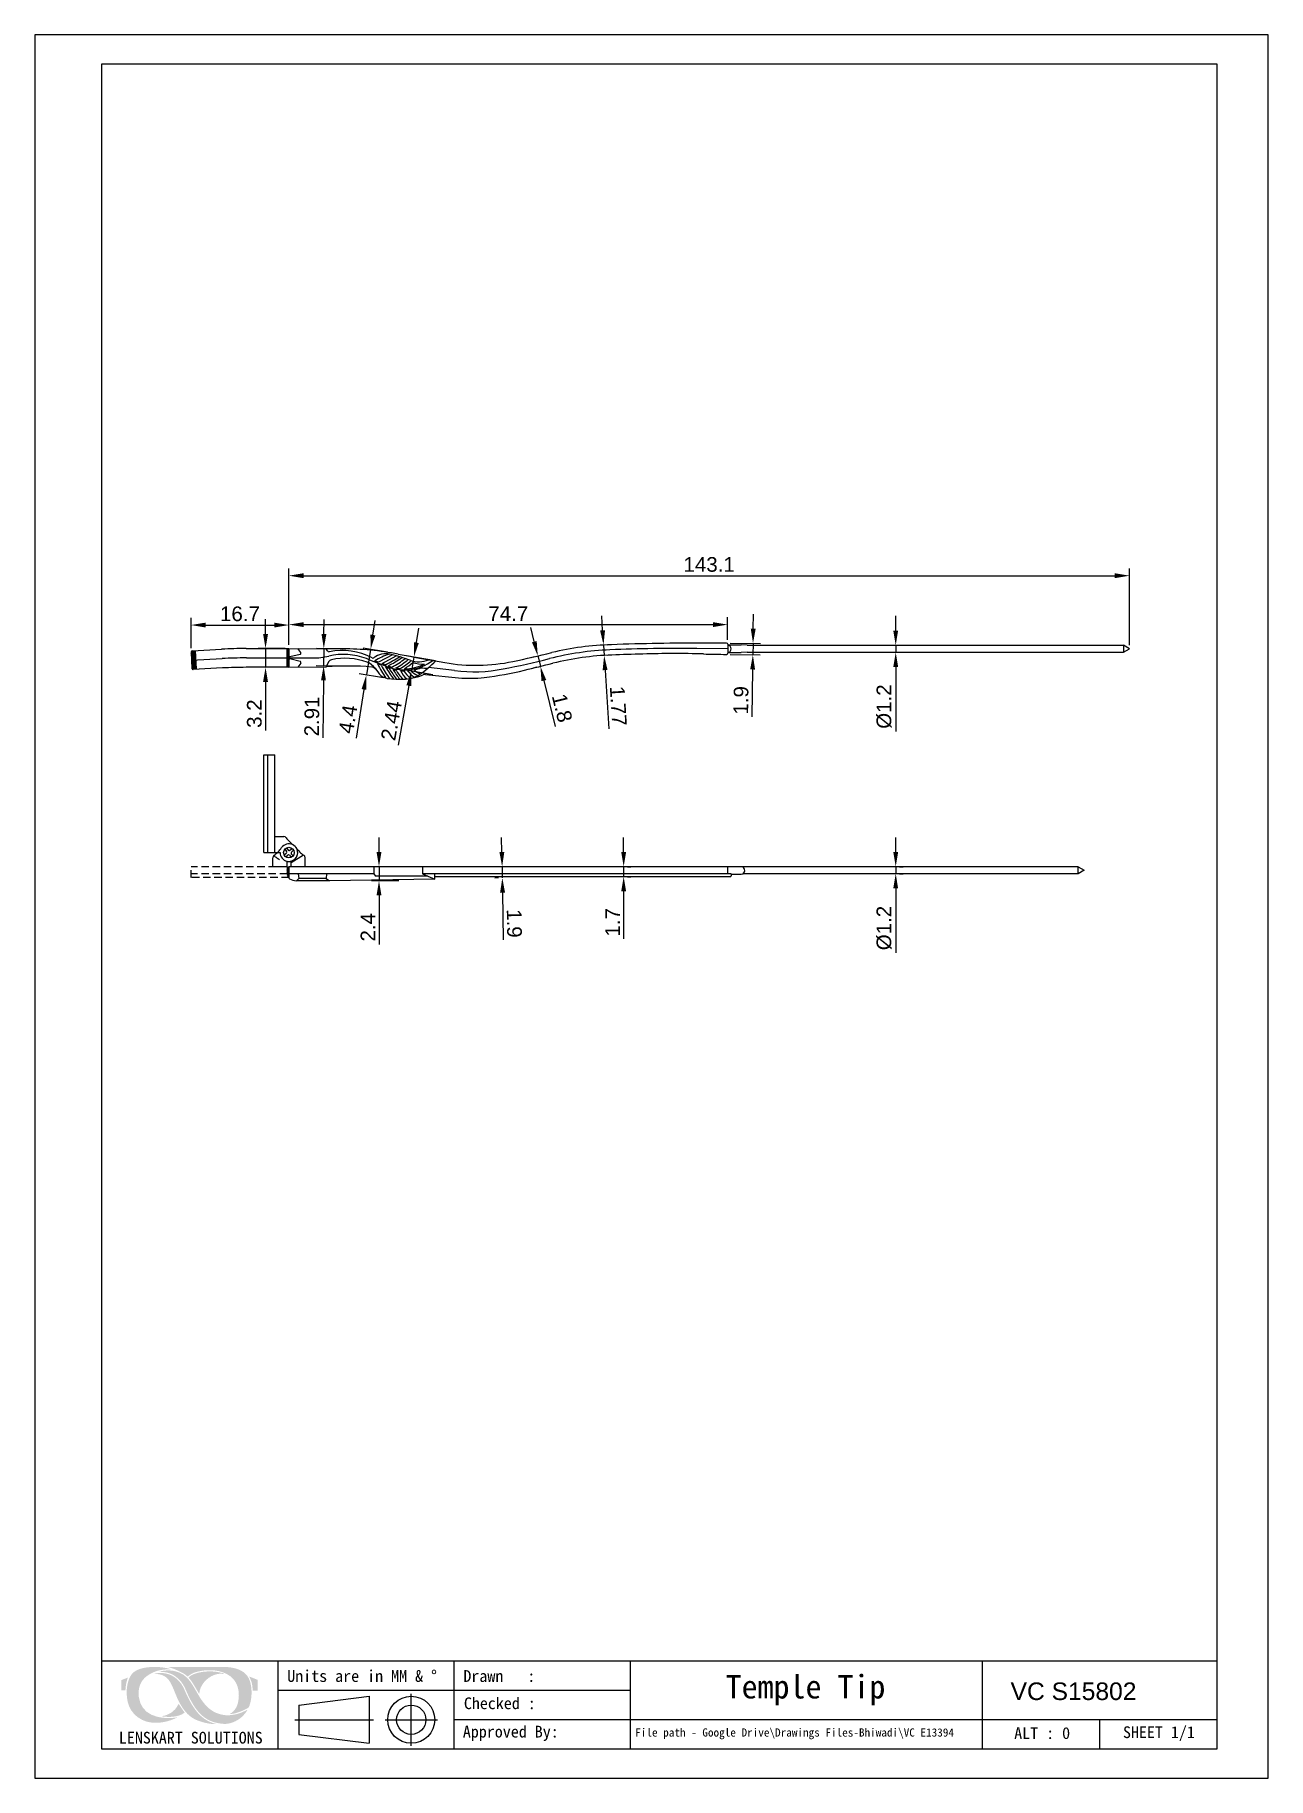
# Model space of a CAD drawing. Header units: inches. Extents: x 29 to 239, y -127 to 170.
import ezdxf

# ---------------------------------------------------------------- set-up
doc = ezdxf.new("R2010")
doc.units = ezdxf.units.IN
doc.header["$MEASUREMENT"] = 0
for name, pattern in [('ACAD_ISO03W100', [30, 12, -18]), ('HIDDEN', [9.525, 6.35, -3.175]), ('HIDDEN2', [0.1875, 0.125, -0.0625])]:
    doc.linetypes.add(name, pattern=pattern)
for name, color, linetype in [('Dimension', 3, 'Continuous'), ('Hidden Line', 1, 'HIDDEN2'), ('图框-线条', 7, 'Continuous')]:
    doc.layers.add(name, color=color, linetype=linetype)
doc.layers.add('Drawing', color=7, linetype='Continuous', lineweight=5)
doc.layers.add('绘图层', color=7, linetype='Continuous', lineweight=15)
doc.styles.get("Standard").update_dxf_attribs({"font": 'arial.ttf'})
doc.styles.add('宋体', font='SimSun.ttf')
doc.styles.add('样式 1', font='romant.shx')
doc.dimstyles.new('ISO-25$0', dxfattribs={"dimtxt": 2.5, "dimasz": 2.5, "dimexe": 0.5, "dimexo": 1, "dimgap": 1, "dimtad": 0, "dimtih": 1, "dimtoh": 1, "dimdec": 1, "dimzin": 10, "dimdsep": 46, "dimlunit": 6, "dimtxsty": '样式 1', "dimcen": 0, "dimclrd": 256, "dimclre": 256, "dimclrt": 7, "dimazin": 0, "dimtfac": 1, "dimtdec": 1, "dimtofl": 0, "dimtmove": 0, "dimatfit": 0, "dimfxl": 1, "dimtolj": 1, "dimtzin": 10, "dimarcsym": 0})
pattern_1 = [(45, (-1768.4138, -965.90261), (-0.112253202, 0.112253202), [])]

# ---------------------------------------------------------------- blocks, each defined once
blk = doc.blocks.new('*D23')
at = {"layer": 'Defpoints', "color": 0, "transparency": 16777216}
for p in [(108.92, 27.82), (108.95, 25.91), (108.95, 25.91)]:
    blk.add_point(p, dxfattribs=at)
at = {"layer": 'Dimension', "color": 0, "lineweight": -2, "transparency": 16777216}
for p, q in [((108.87, 30.32), (108.83, 32.82)), ((108.29, 27.81), (107.67, 27.8)), ((108.92, 27.82), (108.95, 25.91)), ((108.32, 25.9), (107.7, 25.89)), ((108.99, 23.41), (109.12, 15.34))]:
    blk.add_line(p, q, dxfattribs=at)
at = {"layer": 'Dimension', "color": 0, "transparency": 16777216}
for points in [[(109.29, 30.33), (108.46, 30.31), (108.92, 27.82)], [(109.41, 23.42), (108.57, 23.41), (108.95, 25.91)]]:
    blk.add_solid(points, dxfattribs=at)
at = {"layer": 'Dimension', "color": 0, "transparency": 16777216, "insert": (110.98, 18.16), "char_height": 2.5, "attachment_point": 5, "rotation": 270.9593}
blk.add_mtext('1.9', dxfattribs=at)
blk = doc.blocks.new('*D24')
at = {"layer": 'Defpoints', "color": 0, "transparency": 16777216}
for p in [(129.61, 27.82), (129.61, 26.12), (129.61, 26.12)]:
    blk.add_point(p, dxfattribs=at)
at = {"layer": 'Dimension', "color": 0, "lineweight": -2, "transparency": 16777216}
for p, q in [((129.61, 30.32), (129.61, 32.82)), ((129.61, 27.82), (129.61, 26.12)), ((130.24, 27.82), (130.86, 27.82)), ((130.24, 26.12), (130.86, 26.12)), ((129.61, 23.62), (129.61, 15.55))]:
    blk.add_line(p, q, dxfattribs=at)
at = {"layer": 'Dimension', "color": 0, "transparency": 16777216}
for points in [[(129.2, 30.32), (130.03, 30.32), (129.61, 27.82)], [(129.2, 23.62), (130.03, 23.62), (129.61, 26.12)]]:
    blk.add_solid(points, dxfattribs=at)
at = {"layer": 'Dimension', "color": 0, "transparency": 16777216, "insert": (127.73, 18.34), "char_height": 2.5, "attachment_point": 5, "rotation": 90}
blk.add_mtext('1.7', dxfattribs=at)
blk = doc.blocks.new('*D18')
at = {"layer": 'Defpoints', "color": 0, "transparency": 16777216}
for p in [(175.94, 27.82), (175.94, 26.62), (175.94, 26.62)]:
    blk.add_point(p, dxfattribs=at)
at = {"layer": 'Dimension', "color": 0, "lineweight": -2, "transparency": 16777216}
for p, q in [((175.94, 30.32), (175.94, 32.82)), ((175.94, 27.82), (175.94, 26.62)), ((176.56, 27.82), (177.19, 27.82)), ((175.94, 24.12), (175.94, 13.12)), ((176.56, 26.62), (177.19, 26.62))]:
    blk.add_line(p, q, dxfattribs=at)
at = {"layer": 'Dimension', "color": 0, "transparency": 16777216}
for points in [[(175.52, 30.32), (176.35, 30.32), (175.94, 27.82)], [(175.52, 24.12), (176.35, 24.12), (175.94, 26.62)]]:
    blk.add_solid(points, dxfattribs=at)
at = {"layer": 'Dimension', "color": 0, "transparency": 16777216, "insert": (173.97, 17.37), "char_height": 2.5, "attachment_point": 5, "rotation": 90}
blk.add_mtext('%%C1.2', dxfattribs=at)
blk = doc.blocks.new('*D25')
at = {"layer": 'Defpoints', "color": 0, "transparency": 16777216}
for p in [(72.61, 68.99), (55.94, 64.41), (72.61, 64.99)]:
    blk.add_point(p, dxfattribs=at)
at = {"layer": 'Dimension', "color": 0, "lineweight": -2, "transparency": 16777216}
for p, q in [((55.94, 65.04), (55.94, 70.24)), ((58.44, 68.99), (70.11, 68.99)), ((72.61, 65.61), (72.61, 70.24))]:
    blk.add_line(p, q, dxfattribs=at)
at = {"layer": 'Dimension', "color": 0, "transparency": 16777216}
for points in [[(58.44, 69.4), (58.44, 68.57), (55.94, 68.99)], [(70.11, 69.4), (70.11, 68.57), (72.61, 68.99)]]:
    blk.add_solid(points, dxfattribs=at)
at = {"layer": 'Dimension', "color": 0, "transparency": 16777216, "insert": (64.27, 70.89), "char_height": 2.5, "attachment_point": 5}
blk.add_mtext('16.7', dxfattribs=at)
blk = doc.blocks.new('*D19')
at = {"layer": 'Defpoints', "color": 0, "transparency": 16777216}
for p in [(147.32, 69.06), (147.32, 65.85), (72.61, 64.99)]:
    blk.add_point(p, dxfattribs=at)
at = {"layer": 'Dimension', "color": 0, "lineweight": -2, "transparency": 16777216}
for p, q in [((72.61, 65.61), (72.61, 70.31)), ((75.11, 69.06), (144.82, 69.06)), ((147.32, 66.47), (147.32, 70.31))]:
    blk.add_line(p, q, dxfattribs=at)
at = {"layer": 'Dimension', "color": 0, "transparency": 16777216}
for points in [[(75.11, 69.48), (75.11, 68.65), (72.61, 69.06)], [(144.82, 69.48), (144.82, 68.65), (147.32, 69.06)]]:
    blk.add_solid(points, dxfattribs=at)
at = {"layer": 'Dimension', "color": 0, "transparency": 16777216, "insert": (109.96, 70.94), "char_height": 2.5, "attachment_point": 5}
blk.add_mtext('74.7', dxfattribs=at)
blk = doc.blocks.new('*D26')
at = {"layer": 'Defpoints', "color": 0, "transparency": 16777216}
for p in [(72.61, 64.99), (68.63, 61.79), (72.61, 61.79)]:
    blk.add_point(p, dxfattribs=at)
at = {"layer": 'Dimension', "color": 0, "lineweight": -2, "transparency": 16777216}
for p, q in [((68.63, 67.49), (68.63, 69.99)), ((71.98, 64.99), (67.38, 64.99)), ((68.63, 64.99), (68.63, 61.79)), ((71.98, 61.79), (67.38, 61.79)), ((68.63, 59.29), (68.63, 51.01))]:
    blk.add_line(p, q, dxfattribs=at)
at = {"layer": 'Dimension', "color": 0, "transparency": 16777216}
for points in [[(68.21, 67.49), (69.05, 67.49), (68.63, 64.99)], [(68.21, 59.29), (69.05, 59.29), (68.63, 61.79)]]:
    blk.add_solid(points, dxfattribs=at)
at = {"layer": 'Dimension', "color": 0, "transparency": 16777216, "insert": (66.73, 53.9), "char_height": 2.5, "attachment_point": 5, "rotation": 89.9977}
blk.add_mtext('3.2', dxfattribs=at)
blk = doc.blocks.new('*D27')
at = {"layer": 'Defpoints', "color": 0, "transparency": 16777216}
for p in [(83.07, 64.92), (78.52, 62.05), (83.04, 62.01)]:
    blk.add_point(p, dxfattribs=at)
at = {"layer": 'Dimension', "color": 0, "lineweight": -2, "transparency": 16777216}
for p, q in [((78.57, 67.46), (78.6, 69.96)), ((82.45, 64.92), (77.3, 64.98)), ((78.55, 64.96), (78.52, 62.05)), ((82.42, 62.01), (77.27, 62.06)), ((78.49, 59.55), (78.39, 49.75))]:
    blk.add_line(p, q, dxfattribs=at)
at = {"layer": 'Dimension', "color": 0, "transparency": 16777216}
for points in [[(78.16, 67.47), (78.99, 67.46), (78.55, 64.96)], [(78.08, 59.56), (78.91, 59.55), (78.52, 62.05)]]:
    blk.add_solid(points, dxfattribs=at)
at = {"layer": 'Dimension', "color": 0, "transparency": 16777216, "insert": (76.53, 53.42), "char_height": 2.5, "attachment_point": 5, "rotation": 89.4222}
blk.add_mtext('2.91', dxfattribs=at)
blk = doc.blocks.new('*D28')
at = {"layer": 'Defpoints', "color": 0, "transparency": 16777216}
for p in [(86.51, 64.83), (90.03, 64.25), (89.32, 59.91)]:
    blk.add_point(p, dxfattribs=at)
at = {"layer": 'Dimension', "color": 0, "lineweight": -2, "transparency": 16777216}
for p, q in [((86.91, 67.29), (87.32, 69.76)), ((89.42, 64.35), (85.28, 65.03)), ((86.51, 64.83), (85.8, 60.49)), ((88.7, 60.01), (84.56, 60.69)), ((85.39, 58.02), (84.04, 49.74))]:
    blk.add_line(p, q, dxfattribs=at)
at = {"layer": 'Dimension', "color": 0, "transparency": 16777216}
for points in [[(86.5, 67.36), (87.33, 67.23), (86.51, 64.83)], [(84.98, 58.09), (85.8, 57.95), (85.8, 60.49)]]:
    blk.add_solid(points, dxfattribs=at)
at = {"layer": 'Dimension', "color": 0, "transparency": 16777216, "insert": (82.66, 52.95), "char_height": 2.5, "attachment_point": 5, "rotation": 80.689}
blk.add_mtext('4.4', dxfattribs=at)
blk = doc.blocks.new('*D29')
at = {"layer": 'Defpoints', "color": 0, "transparency": 16777216}
for p in [(93.88, 63.53), (98.16, 62.77), (97.73, 60.37)]:
    blk.add_point(p, dxfattribs=at)
at = {"layer": 'Dimension', "color": 0, "lineweight": -2, "transparency": 16777216}
for p, q in [((94.32, 65.99), (94.76, 68.45)), ((97.55, 62.88), (92.65, 63.75)), ((93.88, 63.53), (93.46, 61.13)), ((97.12, 60.48), (92.23, 61.35)), ((93.02, 58.67), (91.22, 48.55))]:
    blk.add_line(p, q, dxfattribs=at)
at = {"layer": 'Dimension', "color": 0, "transparency": 16777216}
for points in [[(93.91, 66.07), (94.73, 65.92), (93.88, 63.53)], [(92.61, 58.74), (93.43, 58.59), (93.46, 61.13)]]:
    blk.add_solid(points, dxfattribs=at)
at = {"layer": 'Dimension', "color": 0, "transparency": 16777216, "insert": (90.05, 52.71), "char_height": 2.5, "attachment_point": 5, "rotation": 79.9105}
blk.add_mtext('2.44', dxfattribs=at)
blk = doc.blocks.new('*D30')
at = {"layer": 'Defpoints', "color": 0, "transparency": 16777216}
for p in [(114.99, 63.73), (115.43, 61.96), (115.43, 61.96)]:
    blk.add_point(p, dxfattribs=at)
at = {"layer": 'Dimension', "color": 0, "lineweight": -2, "transparency": 16777216}
for p, q in [((114.4, 66.16), (113.8, 68.59)), ((114.39, 63.58), (113.78, 63.43)), ((114.99, 63.73), (115.43, 61.96)), ((114.82, 61.81), (114.21, 61.66)), ((116.02, 59.53), (117.95, 51.69))]:
    blk.add_line(p, q, dxfattribs=at)
at = {"layer": 'Dimension', "color": 0, "transparency": 16777216}
for points in [[(114.8, 66.26), (113.99, 66.06), (114.99, 63.73)], [(116.43, 59.63), (115.62, 59.43), (115.43, 61.96)]]:
    blk.add_solid(points, dxfattribs=at)
at = {"layer": 'Dimension', "color": 0, "transparency": 16777216, "insert": (119.13, 54.85), "char_height": 2.5, "attachment_point": 5, "rotation": 283.7818}
blk.add_mtext('1.8', dxfattribs=at)
blk = doc.blocks.new('*D20')
at = {"layer": 'Defpoints', "color": 0, "transparency": 16777216}
for p in [(175.94, 65.55), (175.94, 64.35), (175.94, 64.35)]:
    blk.add_point(p, dxfattribs=at)
at = {"layer": 'Dimension', "color": 0, "lineweight": -2, "transparency": 16777216}
for p, q in [((175.94, 68.05), (175.94, 70.55)), ((175.94, 65.55), (175.94, 64.35)), ((176.56, 65.55), (177.19, 65.55)), ((176.56, 64.35), (177.19, 64.35)), ((175.94, 61.85), (175.94, 50.85))]:
    blk.add_line(p, q, dxfattribs=at)
at = {"layer": 'Dimension', "color": 0, "transparency": 16777216}
for points in [[(175.52, 68.05), (176.35, 68.05), (175.94, 65.55)], [(175.52, 61.85), (176.35, 61.85), (175.94, 64.35)]]:
    blk.add_solid(points, dxfattribs=at)
at = {"layer": 'Dimension', "color": 0, "transparency": 16777216, "insert": (173.97, 55.1), "char_height": 2.5, "attachment_point": 5, "rotation": 90}
blk.add_mtext('%%C1.2', dxfattribs=at)
blk = doc.blocks.new('A$C4F6A0C16')
at = {"layer": 'Drawing', "color": 0, "lineweight": 9}
for p, q in [((2.35, 3.21), (2.65, 2.84)), ((2.93, 2.81), (3.31, 3.11)), ((0, 0), (0, 1.52)), ((1.94, 2), (2.31, 2.3)), ((2.04, 2.96), (2.34, 2.58)), ((2.19, 1.69), (2.57, 1.99)), ((2.45, 0), (2.45, 0.9)), ((2.45, 0.9), (2.75, 0.9)), ((2.75, 0.9), (3.15, 0.9)), ((2.85, 1.96), (3.15, 1.59)), ((3.15, 0.7), (5.22, 2)), ((3.15, 0), (3.15, 0.9)), ((3.16, 2.22), (3.46, 1.84)), ((3.19, 2.5), (3.56, 2.8)), ((5.5, 0), (5.5, 1.55)), ((2.45, 0), (0, 0)), ((5.5, 0), (3.15, 0))]:
    blk.add_line(p, q, dxfattribs=at)
blk.add_circle((2.75, 2.4), 0.9, dxfattribs=at)
for centre, radius, start, end in [((-2.91, 6.31), 5.37, 305.4522, 325.3818), ((2.75, 2.4), 1.5, 270, 145.3818), ((7.93, 5.92), 4.76, 214.1924, 236.1859), ((0.5, 1.52), 0.5, 125.4522, 180), ((2.19, 2.46), 0.2, 309.0793, 39.0793), ((2.69, 1.84), 0.2, 39.0793, 129.0793), ((2.81, 2.96), 0.2, 219.0793, 309.0793), ((3.31, 2.34), 0.2, 129.0793, 219.0793), ((5, 1.55), 0.5, 0, 56.1859)]:
    blk.add_arc(centre, radius, start, end, dxfattribs=at)
at = {"layer": 'Drawing', "color": 0, "linetype": 'ACAD_ISO03W100', "lineweight": 9, "ltscale": 0.1}
blk.add_arc((9.13, 13.93), 15, 233.3215, 243.5513, dxfattribs=at)
blk = doc.blocks.new('*D31')
at = {"layer": 'Defpoints', "color": 0, "transparency": 16777216}
for p in [(91.92, 27.82), (87.95, 25.42), (91.92, 25.42)]:
    blk.add_point(p, dxfattribs=at)
at = {"layer": 'Dimension', "color": 0, "lineweight": -2, "transparency": 16777216}
for p, q in [((87.95, 30.32), (87.95, 32.82)), ((91.3, 27.82), (86.7, 27.82)), ((87.95, 27.82), (87.95, 25.42)), ((91.3, 25.42), (86.7, 25.42)), ((87.95, 22.92), (87.95, 14.59))]:
    blk.add_line(p, q, dxfattribs=at)
at = {"layer": 'Dimension', "color": 0, "transparency": 16777216}
for points in [[(87.53, 30.32), (88.37, 30.32), (87.95, 27.82)], [(87.53, 22.92), (88.37, 22.92), (87.95, 25.42)]]:
    blk.add_solid(points, dxfattribs=at)
at = {"layer": 'Dimension', "color": 0, "transparency": 16777216, "insert": (86.07, 17.5), "char_height": 2.5, "attachment_point": 5, "rotation": 90}
blk.add_mtext('2.4', dxfattribs=at)
blk = doc.blocks.new('*D21')
at = {"layer": 'Defpoints', "color": 0, "transparency": 16777216}
for p in [(215.73, 77.4), (72.61, 64.99), (215.73, 64.95)]:
    blk.add_point(p, dxfattribs=at)
at = {"layer": 'Dimension', "color": 0, "lineweight": -2, "transparency": 16777216}
for p, q in [((72.61, 65.61), (72.61, 78.65)), ((75.11, 77.4), (213.23, 77.4)), ((215.73, 65.57), (215.73, 78.65))]:
    blk.add_line(p, q, dxfattribs=at)
at = {"layer": 'Dimension', "color": 0, "transparency": 16777216}
for points in [[(75.11, 77.82), (75.11, 76.98), (72.61, 77.4)], [(213.23, 77.82), (213.23, 76.98), (215.73, 77.4)]]:
    blk.add_solid(points, dxfattribs=at)
at = {"layer": 'Dimension', "color": 0, "transparency": 16777216, "insert": (144.17, 79.3), "char_height": 2.5, "attachment_point": 5}
blk.add_mtext('143.1', dxfattribs=at)
blk = doc.blocks.new('*D22')
at = {"layer": 'Defpoints', "color": 0, "transparency": 16777216}
for p in [(147.13, 65.92), (147.11, 63.99), (151.61, 63.92)]:
    blk.add_point(p, dxfattribs=at)
at = {"layer": 'Dimension', "color": 0, "lineweight": -2, "transparency": 16777216}
for p, q in [((151.67, 68.35), (151.71, 70.85)), ((147.76, 65.91), (152.89, 65.84)), ((151.64, 65.85), (151.61, 63.92)), ((147.73, 63.98), (152.86, 63.9)), ((151.57, 61.42), (151.46, 53.35))]:
    blk.add_line(p, q, dxfattribs=at)
at = {"layer": 'Dimension', "color": 0, "transparency": 16777216}
for points in [[(151.26, 68.36), (152.09, 68.35), (151.64, 65.85)], [(151.16, 61.43), (151.99, 61.41), (151.61, 63.92)]]:
    blk.add_solid(points, dxfattribs=at)
at = {"layer": 'Dimension', "color": 0, "transparency": 16777216, "insert": (149.6, 56.16), "char_height": 2.5, "attachment_point": 5, "rotation": 89.1761}
blk.add_mtext('1.9', dxfattribs=at)
blk = doc.blocks.new('*D32')
at = {"layer": 'Defpoints', "color": 0, "transparency": 16777216}
for p in [(126.18, 65.59), (126.29, 63.82), (126.29, 63.82)]:
    blk.add_point(p, dxfattribs=at)
at = {"layer": 'Dimension', "color": 0, "lineweight": -2, "transparency": 16777216}
for p, q in [((126.02, 68.08), (125.87, 70.58)), ((126.18, 65.59), (126.29, 63.82)), ((126.8, 65.63), (127.42, 65.66)), ((126.91, 63.85), (127.53, 63.89)), ((126.44, 61.32), (127.06, 51.33))]:
    blk.add_line(p, q, dxfattribs=at)
at = {"layer": 'Dimension', "color": 0, "transparency": 16777216}
for points in [[(126.44, 68.11), (125.6, 68.06), (126.18, 65.59)], [(126.86, 61.35), (126.03, 61.29), (126.29, 63.82)]]:
    blk.add_solid(points, dxfattribs=at)
at = {"layer": 'Dimension', "color": 0, "transparency": 16777216, "insert": (128.71, 55.2), "char_height": 2.5, "attachment_point": 5, "rotation": 273.5607}
blk.add_mtext('1.77', dxfattribs=at)

msp = doc.modelspace()

# ---------------------------------------------------------------- hatches: boundary and pattern name
at = {"lineweight": 9}
h = msp.add_hatch(dxfattribs=at)
h.set_pattern_fill('ANSI31', color=1, scale=0.05, style=0)
h.set_pattern_definition(pattern_1)
h.paths.add_polyline_path([(56.633, 64.591), (56.134, 64.565, 0.4142136), (55.945, 64.354), (56.015, 63.005), (56.714, 63.042)])
h.paths.add_polyline_path([(56.714, 63.042), (56.015, 63.005), (56.086, 61.658, 0.4142136), (56.296, 61.469), (56.795, 61.495)])
h = msp.add_hatch(dxfattribs=at)
h.set_pattern_fill('ANSI31', color=1, scale=0.05, style=0)
h.set_pattern_definition(pattern_1)
h.paths.add_polyline_path([(72.605, 64.937), (72.305, 64.937), (72.305, 63.387), (72.605, 63.387)])
h.paths.add_polyline_path([(72.605, 63.387), (72.305, 63.387), (72.305, 61.837), (72.605, 61.837)])
h = msp.add_hatch(dxfattribs=at)
h.set_pattern_fill('ANSI31', color=1, scale=0.05, style=0)
h.set_pattern_definition([(45, (-1768.41376, -1033.70054), (-0.112253202, 0.112253202), [])])
h.paths.add_polyline_path([(72.305, 26.62), (72.605, 26.62), (72.605, 27.82), (72.305, 27.82)])
h.paths.add_polyline_path([(72.305, 26.02), (72.605, 26.02), (72.605, 26.62), (72.305, 26.62)])
at = {"layer": '图框-线条', "lineweight": 0, "ltscale": 0.1}
h = msp.add_hatch(color=252, dxfattribs=at)
edge = h.paths.add_edge_path()
edge.add_spline(control_points=[(44.056, -110.766), (44.056, -110.766), (44.055, -112.479), (44.055, -112.479), (44.055, -112.479), (44.055, -112.479), (44.767, -112.479), (44.767, -112.479), (44.767, -112.479), (44.82, -112.079), (44.827, -111.729), (44.905, -111.33), (44.905, -111.33), (44.974, -110.981), (45.08, -110.631), (45.204, -110.329), (45.204, -110.329), (45.204, -110.329), (44.056, -110.766), (44.056, -110.766)], knot_values=[0, 0, 0, 0, 0.1666667, 0.1666667, 0.1666667, 0.1666667, 0.3333333, 0.3333333, 0.3333333, 0.3333333, 0.5, 0.5, 0.5, 0.5, 0.6666667, 0.6666667, 0.6666667, 0.6666667, 1, 1, 1, 1], degree=3, periodic=0)
edge = h.paths.add_edge_path()
edge.add_spline(control_points=[(66.458, -112.554), (66.458, -112.554), (67.263, -112.561), (67.263, -112.561), (67.263, -112.561), (67.263, -112.561), (67.266, -110.707), (67.266, -110.707), (67.266, -110.707), (67.266, -110.707), (65.854, -110.147), (65.854, -110.147), (65.854, -110.147), (65.999, -110.504), (66.161, -110.765), (66.27, -111.213), (66.27, -111.213), (66.381, -111.668), (66.418, -112.066), (66.458, -112.554)], knot_values=[0, 0, 0, 0, 0.1666667, 0.1666667, 0.1666667, 0.1666667, 0.3333333, 0.3333333, 0.3333333, 0.3333333, 0.5, 0.5, 0.5, 0.5, 0.6666667, 0.6666667, 0.6666667, 0.6666667, 1, 1, 1, 1], degree=3, periodic=0)
edge = h.paths.add_edge_path(flags=17)
edge.add_spline(control_points=[(50.974, -116.898), (51.107, -117.005), (51.93, -117.02), (52.073, -117.024), (52.073, -117.024), (52.952, -117.051), (54.275, -116.838), (54.85, -116.282), (54.85, -116.282), (54.797, -116.201), (54.766, -116.167), (54.709, -116.099), (54.709, -116.099), (54.709, -116.099), (53.841, -114.81), (53.841, -114.81), (53.841, -114.81), (53.629, -115.07), (53.537, -115.565), (52.736, -116.18), (52.736, -116.18), (52.262, -116.544), (51.704, -116.798), (50.974, -116.898)], knot_values=[0, 0, 0, 0, 0.1428571, 0.1428571, 0.1428571, 0.1428571, 0.2857143, 0.2857143, 0.2857143, 0.2857143, 0.4285714, 0.4285714, 0.4285714, 0.4285714, 0.5714286, 0.5714286, 0.5714286, 0.5714286, 0.7142857, 0.7142857, 0.7142857, 0.7142857, 1, 1, 1, 1], degree=3, periodic=0)
edge = h.paths.add_edge_path(flags=17)
edge.add_spline(control_points=[(55.523, -110.321), (55.572, -110.405), (55.584, -110.395), (55.647, -110.467), (55.647, -110.467), (56.294, -111.208), (57.225, -113), (57.345, -113.124), (57.345, -113.124), (57.404, -111.625), (58.658, -110.317), (59.892, -109.885), (59.892, -109.885), (60.541, -109.658), (60.889, -109.651), (61.611, -109.718), (61.611, -109.718), (61.373, -109.523), (60.368, -109.36), (60.112, -109.331), (60.112, -109.331), (58.9, -109.193), (57.144, -109.308), (56.068, -109.91), (56.068, -109.91), (55.898, -110.005), (55.587, -110.201), (55.523, -110.321)], knot_values=[0, 0, 0, 0, 0.125, 0.125, 0.125, 0.125, 0.25, 0.25, 0.25, 0.25, 0.375, 0.375, 0.375, 0.375, 0.5, 0.5, 0.5, 0.5, 0.625, 0.625, 0.625, 0.625, 0.75, 0.75, 0.75, 0.75, 1, 1, 1, 1], degree=3, periodic=0)
edge = h.paths.add_edge_path()
edge.add_spline(control_points=[(54.942, -112.674), (54.536, -111.757), (54.41, -111.503), (53.77, -110.814), (53.77, -110.814), (52.895, -109.87), (51.55, -109.401), (50.224, -109.581), (50.224, -109.581), (50.137, -109.592), (50.06, -109.604), (49.976, -109.62), (49.976, -109.62), (49.976, -109.62), (49.742, -109.692), (49.742, -109.692), (49.742, -109.692), (50.51, -109.729), (51.108, -109.841), (51.616, -110.225), (51.616, -110.225), (52.122, -110.607), (52.316, -110.91), (52.641, -111.574), (52.641, -111.574), (53.17, -112.657), (53.528, -113.868), (54.12, -114.869), (54.12, -114.869), (54.751, -115.937), (55.361, -116.718), (56.426, -117.337), (56.426, -117.337), (57.28, -117.835), (59.07, -118.305), (60.259, -118.257), (60.259, -118.257), (60.127, -118.192), (59.942, -118.167), (59.784, -118.119), (59.784, -118.119), (57.574, -117.445), (56.296, -115.569), (55.322, -113.509), (55.322, -113.509), (55.191, -113.231), (55.069, -112.959), (54.942, -112.674)], knot_values=[0, 0, 0, 0, 0.0769231, 0.0769231, 0.0769231, 0.0769231, 0.1538462, 0.1538462, 0.1538462, 0.1538462, 0.2307692, 0.2307692, 0.2307692, 0.2307692, 0.3076923, 0.3076923, 0.3076923, 0.3076923, 0.3846154, 0.3846154, 0.3846154, 0.3846154, 0.4615385, 0.4615385, 0.4615385, 0.4615385, 0.5384615, 0.5384615, 0.5384615, 0.5384615, 0.6153846, 0.6153846, 0.6153846, 0.6153846, 0.6923077, 0.6923077, 0.6923077, 0.6923077, 0.7692308, 0.7692308, 0.7692308, 0.7692308, 0.8461538, 0.8461538, 0.8461538, 0.8461538, 1, 1, 1, 1], degree=3, periodic=0)
edge = h.paths.add_edge_path()
edge.add_spline(control_points=[(65.568, -115.823), (65.532, -115.824), (64.711, -116.215), (64.546, -116.279), (64.546, -116.279), (64.193, -116.416), (63.776, -116.544), (63.384, -116.62), (63.384, -116.62), (62.409, -116.809), (61.696, -116.804), (60.765, -116.533), (60.765, -116.533), (59.178, -116.07), (58.256, -114.96), (57.509, -113.801), (57.509, -113.801), (56.187, -111.748), (55.65, -109.759), (53.101, -109.214), (53.101, -109.214), (52.672, -109.123), (52.161, -109.087), (51.708, -109.122), (51.708, -109.122), (51.402, -109.146), (50.682, -109.216), (50.461, -109.348), (50.461, -109.348), (51.587, -109.324), (52.464, -109.542), (53.26, -110.111), (53.26, -110.111), (54.913, -111.296), (54.965, -112.539), (55.829, -114.082), (55.829, -114.082), (56.244, -114.823), (56.544, -115.399), (57.116, -116.067), (57.116, -116.067), (58.302, -117.455), (59.565, -118.072), (61.508, -118.214), (61.508, -118.214), (62.446, -118.282), (63.388, -117.871), (64.007, -117.481), (64.007, -117.481), (64.434, -117.211), (64.77, -116.874), (65.09, -116.506), (65.09, -116.506), (65.257, -116.314), (65.437, -116.03), (65.568, -115.823)], knot_values=[0, 0, 0, 0, 0.0666667, 0.0666667, 0.0666667, 0.0666667, 0.1333333, 0.1333333, 0.1333333, 0.1333333, 0.2, 0.2, 0.2, 0.2, 0.2666667, 0.2666667, 0.2666667, 0.2666667, 0.3333333, 0.3333333, 0.3333333, 0.3333333, 0.4, 0.4, 0.4, 0.4, 0.4666667, 0.4666667, 0.4666667, 0.4666667, 0.5333333, 0.5333333, 0.5333333, 0.5333333, 0.6, 0.6, 0.6, 0.6, 0.6666667, 0.6666667, 0.6666667, 0.6666667, 0.7333333, 0.7333333, 0.7333333, 0.7333333, 0.8, 0.8, 0.8, 0.8, 0.8666667, 0.8666667, 0.8666667, 0.8666667, 1, 1, 1, 1], degree=3, periodic=0)
edge = h.paths.add_edge_path()
edge.add_spline(control_points=[(55.37, -110.162), (55.93, -109.727), (56.094, -109.587), (56.913, -109.358), (56.913, -109.358), (58.783, -108.835), (61.196, -108.973), (62.662, -110.124), (62.662, -110.124), (63.465, -110.754), (64.121, -111.859), (64.083, -113.407), (64.083, -113.407), (64.055, -114.55), (63.775, -115.657), (62.869, -116.316), (62.869, -116.316), (62.809, -116.359), (62.561, -116.513), (62.504, -116.532), (62.504, -116.532), (63.393, -116.587), (64.788, -115.983), (65.522, -115.567), (65.522, -115.567), (65.799, -115.41), (65.771, -115.437), (65.889, -115.117), (65.889, -115.117), (66.354, -113.854), (66.37, -112.105), (65.945, -110.877), (65.945, -110.877), (65.75, -110.313), (65.537, -110.018), (65.169, -109.649), (65.169, -109.649), (64.409, -108.888), (62.898, -108.534), (61.806, -108.534), (61.806, -108.534), (58.581, -108.536), (55.272, -108.499), (52.068, -108.535), (52.068, -108.535), (52.3, -108.638), (52.716, -108.733), (52.984, -108.83), (52.984, -108.83), (53.257, -108.929), (54.437, -109.485), (54.669, -109.625), (54.669, -109.625), (54.989, -109.819), (55.311, -110.128), (55.37, -110.162)], knot_values=[0, 0, 0, 0, 0.0666667, 0.0666667, 0.0666667, 0.0666667, 0.1333333, 0.1333333, 0.1333333, 0.1333333, 0.2, 0.2, 0.2, 0.2, 0.2666667, 0.2666667, 0.2666667, 0.2666667, 0.3333333, 0.3333333, 0.3333333, 0.3333333, 0.4, 0.4, 0.4, 0.4, 0.4666667, 0.4666667, 0.4666667, 0.4666667, 0.5333333, 0.5333333, 0.5333333, 0.5333333, 0.6, 0.6, 0.6, 0.6, 0.6666667, 0.6666667, 0.6666667, 0.6666667, 0.7333333, 0.7333333, 0.7333333, 0.7333333, 0.8, 0.8, 0.8, 0.8, 0.8666667, 0.8666667, 0.8666667, 0.8666667, 1, 1, 1, 1], degree=3, periodic=0)
edge = h.paths.add_edge_path()
edge.add_spline(control_points=[(53.589, -117.114), (53.451, -117.108), (53.187, -117.168), (53.025, -117.184), (53.025, -117.184), (50.455, -117.423), (47.418, -116.746), (47.05, -113.601), (47.05, -113.601), (46.879, -112.137), (47.334, -110.81), (48.511, -110.003), (48.511, -110.003), (49.684, -109.198), (50.86, -108.88), (52.59, -108.929), (52.59, -108.929), (52.59, -108.929), (51.893, -108.735), (51.893, -108.735), (51.893, -108.735), (50.366, -108.408), (48.079, -108.394), (46.731, -109.066), (46.731, -109.066), (45.966, -109.447), (45.542, -110.012), (45.25, -110.963), (45.25, -110.963), (44.751, -112.585), (44.898, -115.082), (46.112, -116.361), (46.112, -116.361), (46.27, -116.527), (46.342, -116.64), (46.529, -116.789), (46.529, -116.789), (46.719, -116.94), (46.755, -116.994), (46.997, -117.165), (46.997, -117.165), (48.574, -118.279), (50.625, -118.216), (52.428, -117.613), (52.428, -117.613), (52.639, -117.542), (52.843, -117.46), (53.036, -117.376), (53.036, -117.376), (53.157, -117.324), (53.521, -117.13), (53.589, -117.114)], knot_values=[0, 0, 0, 0, 0.0714286, 0.0714286, 0.0714286, 0.0714286, 0.1428571, 0.1428571, 0.1428571, 0.1428571, 0.2142857, 0.2142857, 0.2142857, 0.2142857, 0.2857143, 0.2857143, 0.2857143, 0.2857143, 0.3571429, 0.3571429, 0.3571429, 0.3571429, 0.4285714, 0.4285714, 0.4285714, 0.4285714, 0.5, 0.5, 0.5, 0.5, 0.5714286, 0.5714286, 0.5714286, 0.5714286, 0.6428571, 0.6428571, 0.6428571, 0.6428571, 0.7142857, 0.7142857, 0.7142857, 0.7142857, 0.7857143, 0.7857143, 0.7857143, 0.7857143, 0.8571429, 0.8571429, 0.8571429, 0.8571429, 1, 1, 1, 1], degree=3, periodic=0)

# ---------------------------------------------------------------- linework, layer by layer
for p, q in [((230.698, 164.539), (40.698, 164.539)), ((40.698, 164.539), (40.698, -122.461)), ((230.698, -122.461), (230.698, 164.539)), ((40.698, -107.461), (230.698, -107.461)), ((70.698, -107.461), (70.698, -122.461)), ((100.698, -107.461), (100.698, -122.461)), ((130.698, -107.461), (130.698, -122.461)), ((190.698, -122.461), (190.698, -107.461)), ((70.698, -112.461), (130.698, -112.461)), ((74.294, -115.02), (86.294, -113.52)), ((74.294, -115.02), (74.294, -120.02)), ((86.294, -113.52), (86.294, -121.52)), ((93.444, -121.965), (93.444, -113.076)), ((73.633, -117.52), (87.026, -117.52)), ((89, -117.52), (97.888, -117.52)), ((100.698, -117.461), (230.698, -117.461)), ((210.698, -122.461), (210.698, -117.461)), ((74.294, -120.02), (86.294, -121.52)), ((40.698, -122.461), (230.698, -122.461))]:
    msp.add_line(p, q)
at = {"color": 0, "lineweight": 9}
for p, q in [((147.333, 65.718), (147.333, 64.185)), ((147.333, 65.6), (149.633, 65.6)), ((150.633, 65.55), (149.633, 65.6)), ((150.633, 65.55), (214.733, 65.55)), ((214.733, 65.55), (214.733, 64.35)), ((215.733, 64.95), (214.733, 65.55)), ((55.942, 64.404), (56.088, 61.608)), ((56.015, 63.005), (61.252, 63.28)), ((56.131, 64.615), (61.149, 64.878)), ((56.631, 64.641), (56.798, 61.445)), ((65.341, 64.987), (72.305, 64.987)), ((65.361, 63.387), (72.605, 63.387)), ((72.305, 64.987), (72.605, 64.987)), ((72.305, 61.787), (72.305, 64.987)), ((72.605, 64.987), (81.806, 64.939)), ((72.605, 64.987), (72.605, 61.787)), ((72.605, 63.387), (76.67, 63.387)), ((74.503, 63.97), (72.749, 63.568)), ((74.503, 62.805), (72.749, 63.207)), ((74.623, 64.289), (74.122, 64.979)), ((74.623, 62.486), (74.132, 61.81)), ((79.165, 64.596), (78.971, 64.954)), ((79.368, 62.696), (78.979, 61.885)), ((90.238, 63.918), (87.865, 62.679)), ((88.503, 62.438), (90.887, 63.749)), ((147.333, 64.952), (142.067, 65.003)), ((147.333, 64.3), (149.633, 64.3)), ((150.633, 64.35), (149.633, 64.3)), ((150.633, 64.35), (214.733, 64.35)), ((214.733, 64.35), (215.733, 64.95)), ((61.317, 61.682), (56.299, 61.419)), ((72.305, 61.787), (65.341, 61.787)), ((72.605, 61.787), (72.305, 61.787)), ((72.605, 61.787), (79.007, 61.886)), ((95.885, 60.543), (101.489, 60.006)), ((100.834, 61.222), (96.386, 61.758)), ((68.355, 30.22), (68.355, 46.881)), ((69.005, 30.22), (69.005, 46.881)), ((70.205, 30.22), (70.205, 46.881)), ((207.033, 27.82), (72.605, 27.82)), ((72.605, 27.82), (72.605, 25.928)), ((87.073, 27.82), (87.073, 26.62)), ((95.354, 27.82), (95.354, 26.62)), ((147.333, 26.62), (147.333, 27.82)), ((207.033, 26.62), (207.033, 27.82)), ((207.033, 27.82), (208.033, 27.22)), ((208.033, 27.22), (207.033, 26.62)), ((87.073, 26.62), (72.605, 26.62)), ((74.277, 25.82), (73.888, 25.42)), ((79.536, 25.42), (73.888, 25.42)), ((74.204, 26.62), (74.277, 25.82)), ((78.951, 25.82), (74.277, 25.82)), ((79.023, 26.62), (78.951, 25.82)), ((78.951, 25.82), (79.536, 25.42)), ((97.453, 25.72), (79.536, 25.42)), ((87.073, 26.62), (87.331, 26.22)), ((96.259, 26.22), (87.331, 26.22)), ((147.933, 26.62), (95.354, 26.62)), ((95.354, 26.62), (96.259, 26.22)), ((96.259, 26.22), (97.453, 25.72)), ((97.453, 25.72), (97.453, 26.62)), ((147.783, 26.12), (97.453, 26.12)), ((147.933, 26.62), (147.933, 26.27))]:
    msp.add_line(p, q, dxfattribs=at)
at = {"ltscale": 1000}
msp.add_line((68.355, 46.881), (70.205, 46.881), dxfattribs=at)
at = {"color": 1, "ltscale": 1000}
for p, q in [((68.355, 30.22), (71.105, 30.22)), ((147.933, 26.52), (149.633, 26.52)), ((149.633, 26.52), (149.942, 26.626)), ((207.033, 26.62), (149.942, 26.626))]:
    msp.add_line(p, q, dxfattribs=at)
msp.add_lwpolyline([(29.352, -127.461), (239.352, -127.461), (239.352, 169.539), (29.352, 169.539)], close=True)
for radius in [4, 2.5]:
    msp.add_circle((93.444, -117.52), radius)
at = {"color": 0, "lineweight": 9}
for centre, radius, start, end in [((128.674, 18.068), 47.584, 91.37723, 103.7512), ((142.863, -356.24), 422.157, 89.92474, 92.08138), ((145.913, -2154.767), 2220.686, 89.968503, 90.064387), ((147.133, 65.718), 0.2, 0, 89.9685), ((147.283, 64.95), 0.65, 274.41173, 85.58827), ((56.142, 64.415), 0.2, 93, 183), ((65.341, -15.113), 80.1, 90, 93), ((65.361, -15.113), 78.5, 90, 93), ((72.791, 63.387), 0.185, 102.89677, 257.10323), ((74.457, 64.169), 0.204, 282.89677, 35.9637), ((74.457, 62.606), 0.204, 324.0363, 77.10323), ((76.67, 75.387), 12, 270, 283.15777), ((79.428, 64.739), 0.3, 208.38654, 281.27201), ((79.999, 62.394), 0.7, 102.37143, 154.41346), ((81.887, 53.071), 10.918, 68.9982, 103.15777), ((81.637, 53.66), 10.997, 62.22054, 101.27201), ((82.167, 52.51), 10.819, 69.57432, 102.37143), ((81.532, 12.407), 52.533, 79.36468, 89.70167), ((-414.86, -1240.879), 1396.943, 68.840588, 68.998203), ((84.957, 60.003), 2.823, 34.97111, 69.57432), ((86.902, 63.655), 0.3, 242.22054, 307.58073), ((89.092, 60.81), 3.29, 76.87023, 127.58073), ((93.977, 51.646), 13.125, 109.12267, 120.88721), ((56.209, -22.051), 90.45, 69.51377, 69.93621), ((56.209, -22.051), 90.45, 68.70367, 69.08177), ((65.498, 106.286), 49.968, 298.13513, 301.29325), ((92.273, 69.341), 7.998, 248.84059, 307.08819), ((84.102, 73.716), 12.854, 294.83632, 307.11029), ((83.311, 36.028), 28.737, 69.69804, 76.87023), ((84.102, 73.716), 13.326, 296.95605, 308.51854), ((84.273, 73.661), 13.654, 298.64977, 309.37602), ((227.755, 791.086), 739.756, 259.364683, 259.98928), ((84.214, 73.708), 14.173, 301.12975, 310.50659), ((84.241, 73.673), 14.553, 303.52899, 310.54598), ((94.736, 66.91), 4.19, 249.69804, 293.91341), ((95.569, 68.467), 6.143, 252.30564, 271.03059), ((80.498, 80.451), 24.532, 305.79487, 314.21907), ((104.442, 92.509), 30.379, 259.98928, 281.97438), ((83.183, 196.43), 137.385, 280.8673, 284.23605), ((58.821, 307.614), 250.269, 281.97438, 283.52776), ((-1342.87, 6007.258), 6121.535, 283.7557678, 283.8022447), ((129.359, 14.427), 50.385, 92.37479, 104.23605), ((129.359, 14.427), 49.485, 92.04532, 103.80224), ((139.251, -224.085), 289.102, 89.44191, 92.37479), ((143.677, -386.486), 450.654, 91.37146, 92.04532), ((138.505, -98.112), 162.247, 88.34374, 91.98299), ((151.044, 344.96), 281.002, 268.3993, 269.20196), ((147.133, 64.185), 0.2, 269.20196, 0), ((56.288, 61.619), 0.2, 183, 273), ((65.341, -15.113), 76.9, 90, 93), ((82.535, 11.397), 50.611, 85.24076, 93.99675), ((86.653, 60.938), 0.9, 36.07472, 84.8603), ((95.294, 67.233), 9.79, 214.97111, 224.12417), ((56.209, -22.051), 90.101, 69.10976, 69.53515), ((108.329, 72.889), 23.149, 207.04305, 213.98995), ((89.669, 61.978), 2.1, 228.0589, 260.43638), ((108.329, 72.889), 22.704, 208.29217, 215.06897), ((56.209, -22.051), 90.101, 68.46554, 68.60902), ((108.329, 72.889), 22.2, 209.83618, 216.20809), ((92.273, 69.341), 8.148, 248.46554, 251.39943), ((91.311, 71.722), 11.98, 260.43638, 290.32837), ((92.273, 69.341), 7.799, 249.18729, 254.15335), ((108.329, 72.889), 21.796, 211.13812, 217.08107), ((92.273, 69.341), 8.148, 256.04977, 259.79587), ((108.329, 72.889), 21.354, 212.44434, 217.99677), ((92.273, 69.341), 7.799, 259.25869, 264.61705), ((108.329, 72.889), 20.978, 213.46448, 218.74648), ((92.273, 69.341), 8.148, 265.31852, 269.37149), ((95.605, 63.168), 4.447, 205.9895, 228.84935), ((95.605, 63.168), 3.951, 209.99852, 235.35627), ((92.273, 69.341), 7.799, 270.0516, 295.89773), ((92.273, 69.341), 8.148, 273.84279, 277.83619), ((95.662, 63.062), 3.393, 213.07924, 240.8317), ((92.696, 63.535), 3.677, 279.59982, 305.79487), ((95.662, 63.062), 2.9, 218.22119, 247.98704), ((92.273, 69.341), 8.148, 281.71963, 290.60887), ((95.497, 62.697), 2.06, 220.38027, 257.02013), ((96.212, 70.149), 8.502, 262.76547, 270.27857), ((95.803, 59.597), 0.95, 85.04416, 110.32837), ((104.039, 87.796), 26.767, 263.12333, 280.8673), ((103.416, 82.165), 22.243, 265.03042, 276.36699), ((99.126, 116.872), 57.213, 276.78193, 283.75577), ((149.583, 27.17), 0.652, 303.38836, 85.60129), ((72.805, 25.928), 0.2, 180, 238.2372), ((73.888, 27.677), 2.257, 238.2372, 270), ((147.783, 26.27), 0.15, 270, 0)]:
    msp.add_arc(centre, radius, start, end, dxfattribs=at)
at = {"layer": 'Drawing', "color": 0, "lineweight": 9}
for p, q in [((70.205, 30.22), (70.205, 32.97)), ((70.205, 32.97), (71.725, 32.97))]:
    msp.add_line(p, q, dxfattribs=at)
msp.add_circle((72.605, 30.22), 0.9, dxfattribs=at)
for centre, radius, start, end in [((71.725, 32.47), 0.5, 35.4522, 90), ((76.511, 35.877), 5.374, 215.4522, 235.38175), ((72.605, 30.22), 1.5, 180, 55.38175)]:
    msp.add_arc(centre, radius, start, end, dxfattribs=at)
at = {"layer": 'Hidden Line', "linetype": 'HIDDEN', "ltscale": 0.2}
for p, q in [((55.944, 25.97), (55.944, 27.82)), ((72.305, 27.82), (55.944, 27.82)), ((72.305, 27.82), (72.305, 25.97)), ((72.305, 26.62), (55.944, 26.62)), ((72.605, 25.97), (55.944, 25.97))]:
    msp.add_line(p, q, dxfattribs=at)

# ---------------------------------------------------------------- block references
msp.add_blockref('A$C4F6A0C16', (69.855, 27.82), dxfattribs=at)

# ---------------------------------------------------------------- texts
at = {"insert": (206.214, -112.68), "char_height": 2.9997, "width": 34.34827, "attachment_point": 5}
msp.add_mtext('VC S15802', dxfattribs=at)
at = {"layer": '绘图层', "color": 7, "linetype": 'ByBlock', "lineweight": 9, "attachment_point": 5, "style": '宋体'}
for s, insert, char_height, width in [('\\pxql;{\\fNSimSun|b0|i0|c0|p49;Units are in MM & %%D}', (87.592, -110.081), 2, 30.54433), ('\\pxql;{\\fNSimSun|b0|i0|c0|p49;Drawn   : }', (117.592, -110.081), 2, 30.54433), ('{\\fNSimSun|b0|i0|c0|p49;Temple Tip}', (160.58, -112.458), 4, 58.28686), ('\\pxql;{\\fNSimSun|b0|i0|c0|p49;Checked : }', (113.852, -114.727), 2, 22.90147), ('\\pxql;{\\fNSimSun|b0|i0|c0|p49;Approved By:}', (113.678, -119.833), 2, 22.90147), ('{\\fNSimSun|b0|i0|c0|p49;ALT : 0}', (200.876, -119.805), 2, 17.27914), ('{\\fNSimSun|b0|i0|c0|p49;SHEET 1/1}', (220.758, -119.88), 2, 17.27914), ('{\\fSimSun|b0|i0|c134|p2;LENSKART SOLUTIONS}', (55.899, -120.586), 2, 58.97445), ('\\pxql;{\\fNSimSun|b0|i0|c0|p49;File path - Google Drive\\\\Drawings Files-Bhiwadi\\\\VC E13394}', (176.527, -119.911), 1.4, 89.88999)]:
    msp.add_mtext(s, dxfattribs=dict(at, insert=insert, char_height=char_height, width=width))

# ---------------------------------------------------------------- dimensions: what is measured, and where the dimension line sits
at = {"layer": 'Dimension'}
for base, p1, p2, picture, middle in [((215.733, 77.4), (72.605, 64.987), (215.733, 64.95), '*D21', (144.169, 79.302)), ((72.605, 68.987), (55.942, 64.415), (72.605, 64.987), '*D25', (64.274, 70.889)), ((147.317, 69.063), (72.605, 64.987), (147.317, 65.846), '*D19', (109.961, 70.938))]:
    dim = msp.add_linear_dim(base=base, p1=p1, p2=p2, dimstyle='ISO-25$0', override={"dimexe": 1.25, "dimexo": 0.625, "dimgap": 0.625, "dimtad": 1, "dimtih": 0, "dimtoh": 0, "dimzin": 8, "dimlunit": 2, "dimtxsty": 'Standard', "dimcen": 2.5, "dimclrd": 0, "dimclre": 0, "dimclrt": 0, "dimadec": 0, "dimtp": 0.2, "dimtm": 0.2, "dimtdec": 2, "dimtofl": 1, "dimatfit": 3, "dimtolj": 0, "dimtzin": 8}, dxfattribs=at)
    dim.commit()
    dim.dimension.update_dxf_attribs({"geometry": picture, "text_midpoint": middle})
for base, p1, p2, angle, override, picture, middle in [((68.63, 61.788), (72.605, 64.987), (72.605, 61.787), 269.99767, {"dimexe": 1.25, "dimexo": 0.625, "dimgap": 0.625, "dimtad": 1, "dimtih": 0, "dimtoh": 0, "dimdec": 2, "dimzin": 8, "dimlunit": 2, "dimtxsty": 'Standard', "dimcen": 2.5, "dimclrd": 0, "dimclre": 0, "dimclrt": 0, "dimadec": 0, "dimtp": 0.2, "dimtm": 0.2, "dimtdec": 2, "dimtofl": 1, "dimatfit": 3, "dimtolj": 0, "dimtzin": 8}, '*D26', (68.63, 53.9)), ((78.517, 62.052), (83.074, 64.918), (83.045, 62.006), 269.42219, {"dimexe": 1.25, "dimexo": 0.625, "dimgap": 0.625, "dimtad": 1, "dimtih": 0, "dimtoh": 0, "dimdec": 2, "dimzin": 8, "dimlunit": 2, "dimtxsty": 'Standard', "dimcen": 2.5, "dimclrd": 0, "dimclre": 0, "dimclrt": 0, "dimadec": 0, "dimtp": 0.2, "dimtm": 0.2, "dimtdec": 2, "dimtofl": 1, "dimatfit": 3, "dimtolj": 0, "dimtzin": 8}, '*D27', (78.43, 53.4)), ((86.51, 64.825), (89.32, 59.908), (90.032, 64.248), 80.68901, {"dimexe": 1.25, "dimexo": 0.625, "dimgap": 0.625, "dimtad": 1, "dimtih": 0, "dimtoh": 0, "dimdec": 2, "dimzin": 8, "dimlunit": 2, "dimtxsty": 'Standard', "dimcen": 2.5, "dimclrd": 0, "dimclre": 0, "dimclrt": 0, "dimadec": 0, "dimtp": 0.2, "dimtm": 0.2, "dimtdec": 2, "dimtofl": 1, "dimatfit": 3, "dimtolj": 0, "dimtzin": 8}, '*D28', (84.513, 52.644)), ((93.884, 63.531), (97.733, 60.366), (98.16, 62.77), 79.91053, {"dimexe": 1.25, "dimexo": 0.625, "dimgap": 0.625, "dimtad": 1, "dimtih": 0, "dimtoh": 0, "dimdec": 2, "dimzin": 8, "dimlunit": 2, "dimtxsty": 'Standard', "dimcen": 2.5, "dimclrd": 0, "dimclre": 0, "dimclrt": 0, "dimadec": 0, "dimtp": 0.2, "dimtm": 0.2, "dimtdec": 2, "dimtofl": 1, "dimatfit": 3, "dimtolj": 0, "dimtzin": 8}, '*D29', (91.899, 52.376)), ((87.95, 25.42), (91.92, 27.82), (91.92, 25.42), 270, {"dimexe": 1.25, "dimexo": 0.625, "dimgap": 0.625, "dimtad": 1, "dimtih": 0, "dimtoh": 0, "dimzin": 8, "dimlunit": 2, "dimtxsty": 'Standard', "dimcen": 2.5, "dimclrd": 0, "dimclre": 0, "dimclrt": 0, "dimadec": 0, "dimtp": 0.2, "dimtm": 0.2, "dimtdec": 2, "dimtofl": 1, "dimatfit": 3, "dimtolj": 0, "dimtzin": 8}, '*D31', (87.95, 17.503))]:
    dim = msp.add_linear_dim(base=base, p1=p1, p2=p2, angle=angle, dimstyle='ISO-25$0', override=override, dxfattribs=at)
    dim.commit()
    dim.dimension.update_dxf_attribs({"geometry": picture, "text_midpoint": middle, "dimtype": 161})
for p1, p2, distance, override, picture, middle in [((114.995, 63.731), (115.429, 61.961), 0, {"dimexe": 1.25, "dimexo": 0.625, "dimgap": 0.625, "dimtad": 1, "dimtih": 0, "dimtoh": 0, "dimzin": 8, "dimlunit": 2, "dimtxsty": 'Standard', "dimcen": 2.5, "dimclrd": 0, "dimclre": 0, "dimclrt": 0, "dimadec": 0, "dimtp": 0.2, "dimtm": 0.2, "dimtdec": 2, "dimtofl": 1, "dimatfit": 3, "dimtolj": 0, "dimtzin": 8}, '*D30', (119.13, 54.853)), ((126.176, 65.587), (126.286, 63.816), 0, {"dimexe": 1.25, "dimexo": 0.625, "dimgap": 0.625, "dimtad": 1, "dimtih": 0, "dimtoh": 0, "dimdec": 2, "dimzin": 8, "dimlunit": 2, "dimtxsty": 'Standard', "dimcen": 2.5, "dimclrd": 0, "dimclre": 0, "dimclrt": 0, "dimadec": 0, "dimtp": 0.2, "dimtm": 0.2, "dimtdec": 2, "dimtofl": 1, "dimatfit": 3, "dimtolj": 0, "dimtzin": 8}, '*D32', (128.706, 55.195)), ((147.133, 65.918), (147.106, 63.985), 4.504, {"dimexe": 1.25, "dimexo": 0.625, "dimgap": 0.625, "dimtad": 1, "dimtih": 0, "dimtoh": 0, "dimzin": 8, "dimlunit": 2, "dimtxsty": 'Standard', "dimcen": 2.5, "dimclrd": 0, "dimclre": 0, "dimclrt": 0, "dimadec": 0, "dimtp": 0.2, "dimtm": 0.2, "dimtdec": 2, "dimtofl": 1, "dimatfit": 3, "dimtolj": 0, "dimtzin": 8}, '*D22', (149.596, 56.163)), ((108.916, 27.82), (108.948, 25.912), 0, {"dimexe": 1.25, "dimexo": 0.625, "dimgap": 0.625, "dimtad": 1, "dimtih": 0, "dimtoh": 0, "dimzin": 8, "dimlunit": 2, "dimtxsty": 'Standard', "dimcen": 2.5, "dimclrd": 0, "dimclre": 0, "dimclrt": 0, "dimadec": 0, "dimtp": 0.2, "dimtm": 0.2, "dimtdec": 2, "dimtofl": 1, "dimatfit": 3, "dimtolj": 0, "dimtzin": 8}, '*D23', (110.979, 18.16)), ((129.614, 27.82), (129.614, 26.12), 0, {"dimexe": 1.25, "dimexo": 0.625, "dimgap": 0.625, "dimtad": 1, "dimtih": 0, "dimtoh": 0, "dimzin": 8, "dimlunit": 2, "dimtxsty": 'Standard', "dimcen": 2.5, "dimclrd": 0, "dimclre": 0, "dimclrt": 0, "dimadec": 0, "dimtp": 0.2, "dimtm": 0.2, "dimtdec": 2, "dimtofl": 1, "dimatfit": 3, "dimtolj": 0, "dimtzin": 8}, '*D24', (127.734, 18.337))]:
    dim = msp.add_aligned_dim(p1=p1, p2=p2, distance=distance, dimstyle='ISO-25$0', override=override, dxfattribs=at)
    dim.commit()
    dim.dimension.update_dxf_attribs({"geometry": picture, "text_midpoint": middle})
for p1, p2, picture, middle in [((175.937, 65.55), (175.937, 64.35), '*D20', (173.965, 55.102)), ((175.937, 27.82), (175.937, 26.62), '*D18', (173.965, 17.372))]:
    dim = msp.add_aligned_dim(p1=p1, p2=p2, distance=0, text='%%C<>', dimstyle='ISO-25$0', override={"dimexe": 1.25, "dimexo": 0.625, "dimgap": 0.625, "dimtad": 1, "dimtih": 0, "dimtoh": 0, "dimzin": 8, "dimlunit": 2, "dimtxsty": 'Standard', "dimcen": 2.5, "dimclrd": 0, "dimclre": 0, "dimclrt": 0, "dimadec": 0, "dimtp": 0.2, "dimtm": 0.2, "dimtdec": 2, "dimtofl": 1, "dimatfit": 3, "dimtolj": 0, "dimtzin": 8}, dxfattribs=at)
    dim.commit()
    dim.dimension.update_dxf_attribs({"geometry": picture, "text_midpoint": middle})

doc.saveas('drawing.dxf')
